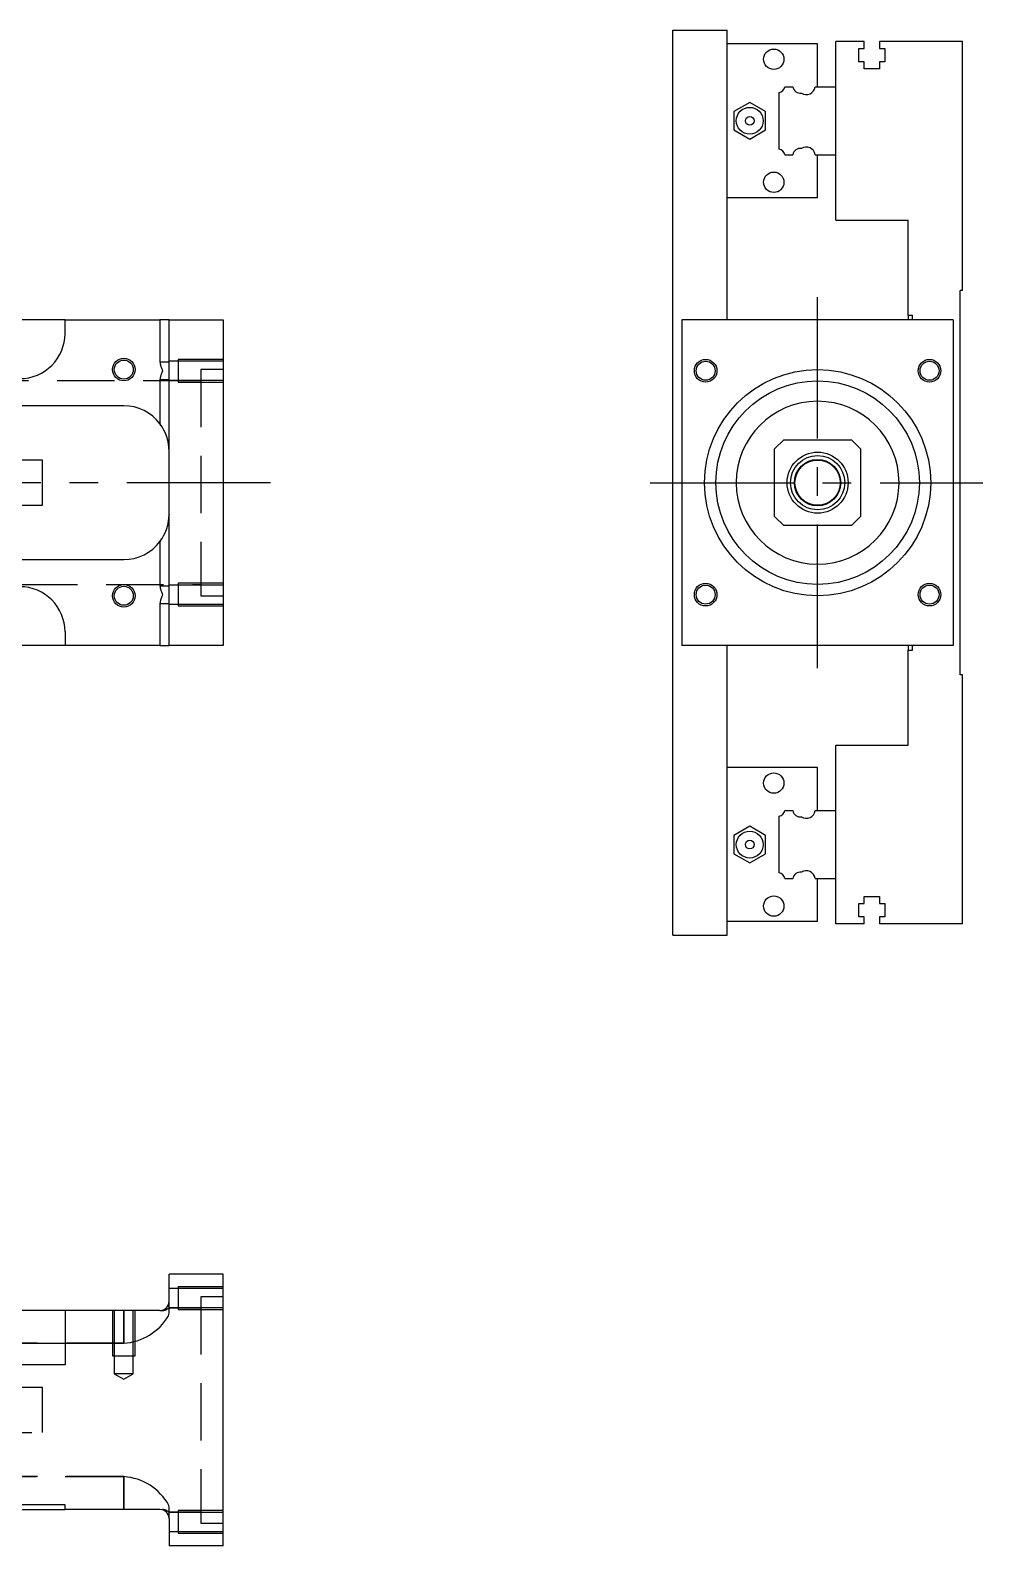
# Model space of a CAD drawing. Extents: x -12 to 613, y -284 to 102.
# Drawn here: x 402.3 to 612.9, y -235 to 100 of the extents above; entities that cross this region are included whole.
import ezdxf

# ---------------------------------------------------------------- set-up
doc = ezdxf.new("R2010")
doc.units = 0
doc.linetypes.add('CENTER', pattern=[50.8, 31.75, -6.35, 6.35, -6.35])
doc.linetypes.add('DASHED', pattern=[19.05, 12.7, -6.35])
doc.layers.get('0').update_dxf_attribs({"linetype": 'CONTINUOUS'})
doc.layers.add('CENTER', color=1, linetype='CENTER')

msp = doc.modelspace()

# ---------------------------------------------------------------- linework, layer by layer
at = {"color": 7, "linetype": 'CONTINUOUS'}
for p, q in [((544.38, 100), (556.38, 100)), ((544.38, -100), (544.38, 100)), ((556.38, 36), (556.38, 100)), ((580.38, 87.5), (580.38, 97.5)), ((586.68, 97.5), (580.38, 97.5)), ((586.68, 96), (586.68, 97.5)), ((590.08, 97.5), (590.08, 96)), ((608.38, 97.5), (590.08, 97.5)), ((608.38, 42.5), (608.38, 97.5)), ((576.38, 97), (556.38, 97)), ((576.38, 87.5), (576.38, 97)), ((585.53, 96), (586.68, 96)), ((585.53, 93), (585.53, 96)), ((590.08, 96), (591.23, 96)), ((591.23, 96), (591.23, 93)), ((586.68, 93), (585.53, 93)), ((586.68, 91.5), (586.68, 93)), ((590.08, 91.5), (586.68, 91.5)), ((590.08, 93), (590.08, 91.5)), ((591.23, 93), (590.08, 93)), ((569.132272, 87.5), (570.90668, 87.5)), ((575.857372, 87.5), (580.38, 87.5)), ((580.38, 72.5), (580.38, 87.5)), ((580.38, 72.5), (580.38, 87.5)), ((561.37996, 84.041452), (557.87996, 82.020726)), ((564.879959, 82.020726), (561.37996, 84.041452)), ((567.88, 73.752272), (567.88, 86.247728)), ((557.87996, 82.020726), (557.879959, 77.979274)), ((564.879959, 77.979274), (564.879959, 82.020726)), ((557.879959, 77.979274), (561.37996, 75.958548)), ((561.37996, 75.958548), (564.879959, 77.979274)), ((569.132272, 72.5), (570.90668, 72.5)), ((575.857372, 72.5), (580.38, 72.5)), ((576.38, 63), (576.38, 72.5)), ((580.38, 58), (580.38, 72.5)), ((576.38, 63), (556.38, 63)), ((580.38, 58), (596.38, 58)), ((596.38, 37), (596.38, 58)), ((608.38, 42.5), (607.88, 42.5)), ((607.88, -42.5), (607.88, 42.5)), ((596.38, 37), (597.38, 37)), ((596.38, 37), (596.38, 36)), ((597.38, 36), (597.38, 37)), ((410, 36), (365, 36)), ((410, 33), (410, 36)), ((410, 36), (431, 36)), ((433, 36), (431, 36)), ((433, 36), (445, 36)), ((433, -36), (433, 36)), ((445, 36), (445, -36)), ((546.38, 36), (546.38, -36)), ((606.38, 36), (546.38, 36)), ((606.38, 36), (606.38, -36)), ((423, 17), (391, 17)), ((568.88, 9.5), (566.88, 7.5)), ((566.88, -7.5), (566.88, 7.5)), ((568.88, 9.5), (583.88, 9.5)), ((585.88, 7.5), (583.88, 9.5)), ((585.88, 7.5), (585.88, -7.5)), ((405, 5), (390, 5)), ((405, -5), (405, 5)), ((390, -5), (405, -5)), ((566.88, -7.5), (568.88, -9.5)), ((583.88, -9.5), (568.88, -9.5)), ((583.88, -9.5), (585.88, -7.5)), ((391, -17), (423, -17)), ((410, -33), (410, -36)), ((410, -36), (365, -36)), ((431, -36), (410, -36)), ((431, -36), (433, -36)), ((445, -36), (433, -36)), ((606.38, -36), (546.38, -36)), ((556.38, -100), (556.38, -36)), ((596.38, -36), (596.38, -37)), ((597.38, -37), (597.38, -36)), ((596.38, -58), (596.38, -37)), ((596.38, -37), (597.38, -37)), ((608.38, -42.5), (607.88, -42.5)), ((608.38, -97.5), (608.38, -42.5)), ((580.38, -72.5), (580.38, -58)), ((580.38, -58), (596.38, -58)), ((576.38, -63), (556.38, -63)), ((576.38, -72.5), (576.38, -63)), ((569.132272, -72.5), (570.90668, -72.5)), ((575.857372, -72.5), (580.38, -72.5)), ((580.38, -87.5), (580.38, -72.5)), ((580.38, -87.5), (580.38, -72.5)), ((561.37996, -75.958548), (557.87996, -77.979274)), ((564.879959, -77.979274), (561.37996, -75.958548)), ((567.88, -86.247728), (567.88, -73.752272)), ((557.87996, -77.979274), (557.879959, -82.020726)), ((564.879959, -82.020726), (564.879959, -77.979274)), ((557.879959, -82.020726), (561.37996, -84.041452)), ((561.37996, -84.041452), (564.879959, -82.020726)), ((569.132272, -87.5), (570.90668, -87.5)), ((575.857372, -87.5), (580.38, -87.5)), ((576.38, -97), (576.38, -87.5)), ((580.38, -97.5), (580.38, -87.5)), ((585.53, -93), (586.68, -93)), ((585.53, -96), (585.53, -93)), ((586.68, -91.5), (590.08, -91.5)), ((586.68, -93), (586.68, -91.5)), ((590.08, -91.5), (590.08, -93)), ((590.08, -93), (591.23, -93)), ((591.23, -93), (591.23, -96)), ((576.38, -97), (556.38, -97)), ((586.68, -96), (585.53, -96)), ((586.68, -97.5), (586.68, -96)), ((590.08, -96), (590.08, -97.5)), ((591.23, -96), (590.08, -96)), ((544.38, -100), (556.38, -100)), ((586.68, -97.5), (580.38, -97.5)), ((608.38, -97.5), (590.08, -97.5)), ((445, -174.99), (433, -174.99)), ((433, -180.99), (433, -174.99)), ((445, -234.99), (445, -174.99)), ((410, -182.99), (400, -182.99)), ((410, -182.99), (410, -194.99)), ((431, -182.99), (410, -182.99)), ((410, -194.99), (365, -194.99)), ((410, -225.99), (400, -225.99)), ((400, -226.99), (410, -226.99)), ((410, -226.99), (410, -225.99)), ((431, -226.99), (410, -226.99)), ((433, -228.99), (433, -234.99)), ((445, -234.99), (433, -234.99))]:
    msp.add_line(p, q, dxfattribs=at)
at = {"color": 3, "linetype": 'DASHED'}
for p, q in [((431, 36), (431, 26.710724)), ((435, 26.848738), (433, 26.848738)), ((435, 27.248732), (435, 22.248742)), ((445, 27.248732), (435, 27.248732)), ((445, 26.848738), (435, 26.848738)), ((431, 26.710724), (433, 26.710724)), ((431, 26.710724), (431.023356, 26.38246)), ((431.525196, 24.742722), (431.494734, 24.519244)), ((431.499584, 24.958614), (431.525196, 24.742722)), ((440, 25), (440, -25)), ((445, 25), (440, 25)), ((440, 22.5), (381, 22.5)), ((431, 22.78675), (431, 13)), ((431, 22.78675), (433, 22.78675)), ((433, 22.648738), (435, 22.648738)), ((435, 22.648738), (445, 22.648738)), ((435, 22.248742), (445, 22.248742)), ((430.743602, 13.32745), (431.026966, 12.963874)), ((433, -7), (432.998996, -7.141742)), ((431.11972, -12.836966), (430.908436, -13.120182)), ((431, -13), (431, -22.78675)), ((381, -22.5), (440, -22.5)), ((431, -22.78675), (433, -22.78675)), ((431, -22.78675), (431.023356, -23.115014)), ((435, -22.648738), (433, -22.648738)), ((435, -22.248742), (435, -27.248732)), ((445, -22.248742), (435, -22.248742)), ((445, -22.648738), (435, -22.648738)), ((431, -26.710724), (431, -36)), ((431, -26.710724), (433, -26.710724)), ((431.525196, -24.754754), (431.494734, -24.97823)), ((431.499584, -24.53886), (431.525196, -24.754754)), ((440, -25), (445, -25)), ((433, -26.848738), (435, -26.848738)), ((435, -26.848738), (445, -26.848738)), ((435, -27.248732), (445, -27.248732)), ((435, -178.141262), (433, -178.141262)), ((435, -177.741268), (435, -182.741258)), ((445, -177.741268), (435, -177.741268)), ((445, -178.141262), (435, -178.141262)), ((440, -179.99), (440, -229.99)), ((445, -179.99), (440, -179.99)), ((420.500006, -182.99), (420.500006, -192.99)), ((420.9, -182.99), (420.9, -192.99)), ((423, -182.99), (423, -190.250598)), ((423, -190.250598), (423, -182.99)), ((425.1, -192.99), (425.1, -182.99)), ((425.499994, -192.99), (425.499994, -182.99)), ((431, -182.99), (431.520296, -182.99)), ((431, -182.99), (431.520296, -182.99)), ((431.520296, -182.99), (431.519976, -182.99)), ((431.520296, -182.99), (431.519976, -182.99)), ((432.868572, -184.20502), (432.966596, -183.891224)), ((432.966596, -183.891224), (433, -183.606596)), ((433, -182.341262), (433, -180.99)), ((433, -183.606596), (433, -182.341262)), ((433, -182.341262), (435, -182.341262)), ((440, -182.49), (433, -182.49)), ((435, -182.341262), (445, -182.341262)), ((435, -182.741258), (445, -182.741258)), ((423, -190.250598), (391, -190.250598)), ((397.5, -190.250598), (410, -190.250598)), ((410, -190.250598), (420.500006, -190.250598)), ((420.500006, -190.250598), (423, -190.250598)), ((420.500006, -192.99), (425.499994, -192.99)), ((420.9, -192.99), (420.9, -196.99)), ((425.1, -196.99), (425.1, -192.99)), ((425.1, -196.99), (420.9, -196.99)), ((420.9, -196.99), (423, -198.202436)), ((423, -198.202436), (425.1, -196.99)), ((405, -199.99), (400, -199.99)), ((405, -204.99), (405, -199.99)), ((405, -209.99), (405, -204.99)), ((390, -209.99), (405, -209.99)), ((391, -219.729402), (423, -219.729402)), ((423, -219.729402), (400, -219.729402)), ((423, -219.729402), (423, -226.99)), ((423, -226.99), (423, -219.729402)), ((431.519568, -226.99), (431.520296, -226.99)), ((431.519568, -226.99), (431.520296, -226.99)), ((433, -226.373404), (432.962236, -226.06964)), ((433, -227.638738), (433, -226.373404)), ((433, -227.49), (440, -227.49)), ((433, -228.99), (433, -227.638738)), ((435, -227.638738), (433, -227.638738)), ((435, -227.238742), (435, -232.238732)), ((445, -227.238742), (435, -227.238742)), ((445, -227.638738), (435, -227.638738)), ((440, -229.99), (445, -229.99)), ((433, -231.838738), (435, -231.838738)), ((435, -231.838738), (445, -231.838738)), ((435, -232.238732), (445, -232.238732))]:
    msp.add_line(p, q, dxfattribs=at)
at = {"color": 7, "linetype": 'CONTINUOUS'}
for centre, radius in [((566.679959, 93.6), 2.25), ((561.37996, 80), 2.97), ((561.37996, 80), 0.97), ((566.679959, 66.4), 2.25), ((423, 25), 2.1), ((551.631262, 24.748738), 2.1), ((601.128738, 24.748738), 2.1), ((576.38, 0), 25), ((576.38, 0), 22.5), ((576.38, 0), 6.75), ((576.38, 0), 6), ((576.38, 0), 5.125), ((576.38, 0), 5), ((423, -25), 2.1), ((551.631262, -24.748738), 2.1), ((601.128738, -24.748738), 2.1), ((566.679959, -66.4), 2.25), ((561.37996, -80), 2.97), ((561.37996, -80), 0.97), ((566.679959, -93.6), 2.25)]:
    msp.add_circle(centre, radius, dxfattribs=at)
at = {"color": 3, "linetype": 'CONTINUOUS'}
for centre in [(423, 25), (551.631262, 24.748738), (601.128738, 24.748738), (423, -25), (551.631262, -24.748738), (601.128738, -24.748738)]:
    msp.add_circle(centre, 2.5, dxfattribs=at)
at = {"color": 7, "linetype": 'CONTINUOUS'}
for centre, radius, start, end in [((567.48, 87.9), 1.7, 283.608961, 346.391039), ((572.58, 87.8), 1.7, 190.164249, 277.540197), ((573.88, 87.8), 2, 237.42103, 351.373073), ((567.48, 72.1), 1.7, 13.608961, 76.391039), ((572.58, 72.2), 1.7, 82.459803, 169.835751), ((573.88, 72.2), 2, 8.626927, 122.57897), ((400, 33), 10, 270, 0), ((423, 7), 10, 36.869898, 90), ((576.38, 0), 18, 0, 270), ((576.38, 0), 18, 0, 270), ((422.996962, 6.998988), 10.003038, 0.005802, 36.864096), ((576.38, 0), 18, 270, 0), ((576.38, 0), 18, 270, 0), ((422.996962, -6.998988), 10.003038, 323.135904, 359.994198), ((423, -7), 10, 270, 323.130102), ((400, -33), 10, 0, 90), ((567.48, -72.1), 1.7, 283.608961, 346.391039), ((572.58, -72.2), 1.7, 190.164249, 277.540197), ((573.88, -72.2), 2, 237.42103, 351.373073), ((567.48, -87.9), 1.7, 13.608961, 76.391039), ((572.58, -87.8), 1.7, 82.459803, 169.835751), ((573.88, -87.8), 2, 8.626927, 122.57897), ((431, -180.99), 2, 270, 0), ((431, -228.99), 2, 0, 90)]:
    msp.add_arc(centre, radius, start, end, dxfattribs=at)
at = {"color": 3, "linetype": 'DASHED'}
for centre, radius, start, end in [((435.742143, 22.369461), 4.760468, 153.15420987, 174.97116022), ((437.183441, 27.651235), 6.289391, 191.63829019, 205.34837685), ((437.183441, -21.846239), 6.289391, 191.63829019, 205.34837685), ((435.742143, -27.128013), 4.760468, 153.15420987, 174.97116022), ((422.112993, -177.725352), 12.556615, 274.05078219, 328.93325573), ((431.52552, -180.99), 2, 270, 317.496804), ((422.188754, -232.000898), 12.298282, 28.83464497, 86.2177859), ((431.52552, -228.99), 2, 42.503196, 90)]:
    msp.add_arc(centre, radius, start, end, dxfattribs=at)
at = {"layer": 'CENTER', "color": 1, "linetype": 'CENTER'}
for p, q in [((576.38, -41), (576.38, 41)), ((455.445, 0), (-11.795, 0)), ((539.38, 0), (612.88, 0))]:
    msp.add_line(p, q, dxfattribs=at)

doc.saveas('drawing.dxf')
